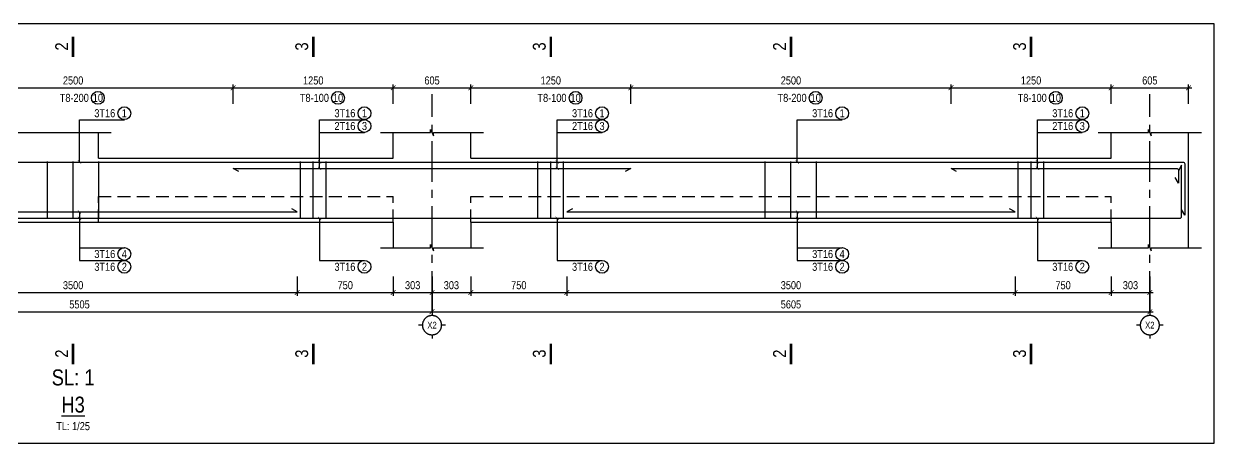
# Model space of a CAD drawing. Header units: millimetres. Extents: x -360107 to 123116000, y -52137 to 86044500.
# Drawn here: x 117572 to 126866, y 109388 to 112666 of the extents above; entities that cross this region are included whole.
import ezdxf
from ezdxf.enums import TextEntityAlignment as Align

# ---------------------------------------------------------------- set-up
doc = ezdxf.new("R2010")
doc.units = ezdxf.units.MM
doc.header["$LTSCALE"] = 100
doc.header["$MEASUREMENT"] = 0
doc.linetypes.add('CENTER', pattern=[50.8, 31.75, -6.35, 6.35, -6.35])
doc.linetypes.add('DASHEDX2', pattern=[1.5, 1, -0.5])
doc.layers.get('Defpoints').update_dxf_attribs({"color": 250})
for name, color, linetype in [('01-GB-Grid', 9, 'CENTER'), ('04-GB-Dim', 146, 'Continuous'), ('10-GB-Text', 4, 'Continuous'), ('19-GB-Tie', 210, 'Continuous')]:
    doc.layers.add(name, color=color, linetype=linetype)
for name, color, linetype, lineweight in [('12-GB-Ky Hieu', 232, 'Continuous', 13), ('18-GB-Reinf', 10, 'Continuous', 25), ('20-GB-GC', 145, 'Continuous', 25), ('21-GB-BD', 90, 'Continuous', 25), ('22-GB-NC', 8, 'Continuous', 25), ('23-GB-NS', 9, 'DASHEDX2', 25)]:
    doc.layers.add(name, color=color, linetype=linetype, lineweight=lineweight)
doc.layers.add('29-GB-Defpoints', color=8, linetype='Continuous', plot=False)
doc.styles.add('02-GB-VNI-Helve', font='VNI-Helve-Condense.TTF')
doc.styles.add('kata_text', font='VNI-Helve-Condense.TTF')
doc.styles.add('VNI-Helve', font='VNI-Helve-Condense.TTF')
doc.dimstyles.new('GB 25', dxfattribs={"dimscale": 0.25, "dimtxt": 250, "dimasz": 150, "dimexe": 100, "dimexo": 100, "dimgap": 100, "dimtad": 1, "dimdec": 0, "dimzin": 0, "dimdsep": 46, "dimtxsty": 'VNI-Helve', "dimblk": 'ARCHTICK', "dimcen": 100, "dimdle": 100, "dimclrd": 256, "dimclre": 256, "dimclrt": 71, "dimadec": 0, "dimazin": 0, "dimtfac": 1, "dimtdec": 0, "dimtix": 1, "dimtmove": 0, "dimatfit": 3, "dimfxl": 3.75, "dimtolj": 1, "dimtzin": 0, "dimarcsym": 0})

# ---------------------------------------------------------------- blocks, each defined once
blk = doc.blocks.new('KH')
for p, q in [((0, 700), (0, 500)), ((-500, 0), (-700, 0)), ((700, 0), (500, 0)), ((0, -500), (0, -700))]:
    blk.add_line(p, q)
at = {"extrusion": (0, 0, -1)}
blk.add_ellipse((0, 0), major_axis=(-500, 0), ratio=1, start_param=-0.000041, end_param=6.283144, dxfattribs=at)
at = {"color": 1, "style": '02-GB-VNI-Helve'}
blk.add_attdef('TRUC', text='', height=350, dxfattribs=at).set_placement((0, 0), align=Align.MIDDLE_CENTER)
blk = doc.blocks.new('_ArchTick')
at = {"color": 0, "linetype": 'ByBlock', "const_width": 0.15}
blk.add_lwpolyline([(-0.5, -0.5), (0.5, 0.5)], dxfattribs=at)
blk = doc.blocks.new('*D354')
at = {"layer": '04-GB-Dim', "lineweight": -2, "transparency": 16777216}
for p, q in [((116706.5, 112040.5), (116706.5, 112190.5)), ((119206.5, 112040.5), (119206.5, 112190.5)), ((116681.5, 112165.5), (119231.5, 112165.5))]:
    blk.add_line(p, q, dxfattribs=at)
at = {"layer": 'Defpoints', "color": 0, "transparency": 16777216}
for p in [(119206.5, 112165.5), (116706.5, 112015.5), (119206.5, 112015.5)]:
    blk.add_point(p, dxfattribs=at)
at = {"layer": '04-GB-Dim', "lineweight": -2, "transparency": 16777216, "xscale": 37.5, "yscale": 37.5, "zscale": 37.5, "rotation": 180}
blk.add_blockref('_ArchTick', (116706.5, 112165.5), dxfattribs=at)
at = {"layer": '04-GB-Dim', "lineweight": -2, "transparency": 16777216, "xscale": 37.5, "yscale": 37.5, "zscale": 37.5}
blk.add_blockref('_ArchTick', (119206.5, 112165.5), dxfattribs=at)
at = {"layer": '04-GB-Dim', "color": 71, "transparency": 16777216, "insert": (117956.5, 112222.4), "char_height": 62.5, "attachment_point": 5, "style": 'VNI-Helve'}
blk.add_mtext('\\A1;2500', dxfattribs=at)
blk = doc.blocks.new('*U675')
at = {"layer": '20-GB-GC', "color": 145}
blk.add_circle((193.5, 31.2), 50, dxfattribs=at)
at = {"layer": '10-GB-Text', "style": '02-GB-VNI-Helve'}
blk.add_attdef('DAIC', text='', height=25, dxfattribs=at).set_placement((297.2, 123.6), align=Align.MIDDLE_LEFT)
blk.add_attdef('DAI', text='', height=62.5, dxfattribs=at).set_placement((122.5, 31.2), align=Align.MIDDLE_RIGHT)
at = {"layer": '10-GB-Text', "color": 141, "style": '02-GB-VNI-Helve'}
blk.add_attdef('A', text='', height=62.5, rotation=360, dxfattribs=at).set_placement((193.5, 31.2), align=Align.MIDDLE_CENTER)
at = {"layer": '10-GB-Text', "style": '02-GB-VNI-Helve'}
blk.add_attdef('DAIO', (297.9, 65.8), '', height=25, dxfattribs=at)
blk = doc.blocks.new('Daucat')
at = {"layer": '12-GB-Ky Hieu', "const_width": 100}
blk.add_lwpolyline([(-800, 0), (0, 0)], dxfattribs=at)
at = {"layer": '12-GB-Ky Hieu', "style": '02-GB-VNI-Helve'}
blk.add_attdef('A', text='', height=500, dxfattribs=at).set_placement((-387, 450), align=Align.MIDDLE)
blk = doc.blocks.new('*D355')
at = {"layer": '04-GB-Dim', "lineweight": -2, "transparency": 16777216}
for p, q in [((119206.5, 112040.5), (119206.5, 112190.5)), ((120456.5, 112040.5), (120456.5, 112190.5)), ((119181.5, 112165.5), (120481.5, 112165.5))]:
    blk.add_line(p, q, dxfattribs=at)
at = {"layer": 'Defpoints', "color": 0, "transparency": 16777216}
for p in [(120456.5, 112165.5), (119206.5, 112015.5), (120456.5, 112015.5)]:
    blk.add_point(p, dxfattribs=at)
at = {"layer": '04-GB-Dim', "lineweight": -2, "transparency": 16777216, "xscale": 37.5, "yscale": 37.5, "zscale": 37.5, "rotation": 180}
blk.add_blockref('_ArchTick', (119206.5, 112165.5), dxfattribs=at)
at = {"layer": '04-GB-Dim', "lineweight": -2, "transparency": 16777216, "xscale": 37.5, "yscale": 37.5, "zscale": 37.5}
blk.add_blockref('_ArchTick', (120456.5, 112165.5), dxfattribs=at)
at = {"layer": '04-GB-Dim', "color": 71, "transparency": 16777216, "insert": (119831.5, 112222.4), "char_height": 62.5, "attachment_point": 5, "style": 'VNI-Helve'}
blk.add_mtext('\\A1;1250', dxfattribs=at)
blk = doc.blocks.new('*D356')
at = {"layer": '04-GB-Dim', "lineweight": -2, "transparency": 16777216}
for p, q in [((121061.5, 112040.5), (121061.5, 112190.5)), ((122311.5, 112040.5), (122311.5, 112190.5)), ((121036.5, 112165.5), (122336.5, 112165.5))]:
    blk.add_line(p, q, dxfattribs=at)
at = {"layer": 'Defpoints', "color": 0, "transparency": 16777216}
for p in [(122311.5, 112165.5), (121061.5, 112015.5), (122311.5, 112015.5)]:
    blk.add_point(p, dxfattribs=at)
at = {"layer": '04-GB-Dim', "lineweight": -2, "transparency": 16777216, "xscale": 37.5, "yscale": 37.5, "zscale": 37.5, "rotation": 180}
blk.add_blockref('_ArchTick', (121061.5, 112165.5), dxfattribs=at)
at = {"layer": '04-GB-Dim', "lineweight": -2, "transparency": 16777216, "xscale": 37.5, "yscale": 37.5, "zscale": 37.5}
blk.add_blockref('_ArchTick', (122311.5, 112165.5), dxfattribs=at)
at = {"layer": '04-GB-Dim', "color": 71, "transparency": 16777216, "insert": (121686.5, 112222.4), "char_height": 62.5, "attachment_point": 5, "style": 'VNI-Helve'}
blk.add_mtext('\\A1;1250', dxfattribs=at)
blk = doc.blocks.new('*D357')
at = {"layer": '04-GB-Dim', "lineweight": -2, "transparency": 16777216}
for p, q in [((122311.5, 112040.5), (122311.5, 112190.5)), ((124811.5, 112040.5), (124811.5, 112190.5)), ((122286.5, 112165.5), (124836.5, 112165.5))]:
    blk.add_line(p, q, dxfattribs=at)
at = {"layer": 'Defpoints', "color": 0, "transparency": 16777216}
for p in [(124811.5, 112165.5), (122311.5, 112015.5), (124811.5, 112015.5)]:
    blk.add_point(p, dxfattribs=at)
at = {"layer": '04-GB-Dim', "lineweight": -2, "transparency": 16777216, "xscale": 37.5, "yscale": 37.5, "zscale": 37.5, "rotation": 180}
blk.add_blockref('_ArchTick', (122311.5, 112165.5), dxfattribs=at)
at = {"layer": '04-GB-Dim', "lineweight": -2, "transparency": 16777216, "xscale": 37.5, "yscale": 37.5, "zscale": 37.5}
blk.add_blockref('_ArchTick', (124811.5, 112165.5), dxfattribs=at)
at = {"layer": '04-GB-Dim', "color": 71, "transparency": 16777216, "insert": (123561.5, 112222.4), "char_height": 62.5, "attachment_point": 5, "style": 'VNI-Helve'}
blk.add_mtext('\\A1;2500', dxfattribs=at)
blk = doc.blocks.new('*D358')
at = {"layer": '04-GB-Dim', "lineweight": -2, "transparency": 16777216}
for p, q in [((124811.5, 112040.5), (124811.5, 112190.5)), ((126061.5, 112040.5), (126061.5, 112190.5)), ((124786.5, 112165.5), (126086.5, 112165.5))]:
    blk.add_line(p, q, dxfattribs=at)
at = {"layer": 'Defpoints', "color": 0, "transparency": 16777216}
for p in [(126061.5, 112165.5), (124811.5, 112015.5), (126061.5, 112015.5)]:
    blk.add_point(p, dxfattribs=at)
at = {"layer": '04-GB-Dim', "lineweight": -2, "transparency": 16777216, "xscale": 37.5, "yscale": 37.5, "zscale": 37.5, "rotation": 180}
blk.add_blockref('_ArchTick', (124811.5, 112165.5), dxfattribs=at)
at = {"layer": '04-GB-Dim', "lineweight": -2, "transparency": 16777216, "xscale": 37.5, "yscale": 37.5, "zscale": 37.5}
blk.add_blockref('_ArchTick', (126061.5, 112165.5), dxfattribs=at)
at = {"layer": '04-GB-Dim', "color": 71, "transparency": 16777216, "insert": (125436.5, 112222.4), "char_height": 62.5, "attachment_point": 5, "style": 'VNI-Helve'}
blk.add_mtext('\\A1;1250', dxfattribs=at)
blk = doc.blocks.new('*D361')
at = {"layer": '04-GB-Dim', "lineweight": -2, "transparency": 16777216}
for p, q in [((120456.5, 112040.5), (120456.5, 112190.5)), ((121061.5, 112040.5), (121061.5, 112190.5)), ((120431.5, 112165.5), (121086.5, 112165.5))]:
    blk.add_line(p, q, dxfattribs=at)
at = {"layer": 'Defpoints', "color": 0, "transparency": 16777216}
for p in [(121061.5, 112165.5), (120456.5, 112015.5), (121061.5, 112015.5)]:
    blk.add_point(p, dxfattribs=at)
at = {"layer": '04-GB-Dim', "lineweight": -2, "transparency": 16777216, "xscale": 37.5, "yscale": 37.5, "zscale": 37.5, "rotation": 180}
blk.add_blockref('_ArchTick', (120456.5, 112165.5), dxfattribs=at)
at = {"layer": '04-GB-Dim', "lineweight": -2, "transparency": 16777216, "xscale": 37.5, "yscale": 37.5, "zscale": 37.5}
blk.add_blockref('_ArchTick', (121061.5, 112165.5), dxfattribs=at)
at = {"layer": '04-GB-Dim', "color": 71, "transparency": 16777216, "insert": (120759, 112222.4), "char_height": 62.5, "attachment_point": 5, "style": 'VNI-Helve'}
blk.add_mtext('\\A1;605', dxfattribs=at)
blk = doc.blocks.new('*D362')
at = {"layer": '04-GB-Dim', "lineweight": -2, "transparency": 16777216}
for p, q in [((126061.5, 112040.5), (126061.5, 112190.5)), ((126666.5, 112040.5), (126666.5, 112190.5)), ((126036.5, 112165.5), (126691.5, 112165.5))]:
    blk.add_line(p, q, dxfattribs=at)
at = {"layer": 'Defpoints', "color": 0, "transparency": 16777216}
for p in [(126666.5, 112165.5), (126061.5, 112015.5), (126666.5, 112015.5)]:
    blk.add_point(p, dxfattribs=at)
at = {"layer": '04-GB-Dim', "lineweight": -2, "transparency": 16777216, "xscale": 37.5, "yscale": 37.5, "zscale": 37.5, "rotation": 180}
blk.add_blockref('_ArchTick', (126061.5, 112165.5), dxfattribs=at)
at = {"layer": '04-GB-Dim', "lineweight": -2, "transparency": 16777216, "xscale": 37.5, "yscale": 37.5, "zscale": 37.5}
blk.add_blockref('_ArchTick', (126666.5, 112165.5), dxfattribs=at)
at = {"layer": '04-GB-Dim', "color": 71, "transparency": 16777216, "insert": (126364, 112222.4), "char_height": 62.5, "attachment_point": 5, "style": 'VNI-Helve'}
blk.add_mtext('\\A1;605', dxfattribs=at)
blk = doc.blocks.new('*D369')
at = {"layer": '04-GB-Dim', "lineweight": -2, "transparency": 16777216}
for p, q in [((115254, 110540.5), (115254, 110390.5)), ((120759, 110540.5), (120759, 110390.5)), ((115229, 110415.5), (120784, 110415.5))]:
    blk.add_line(p, q, dxfattribs=at)
at = {"layer": 'Defpoints', "color": 0, "transparency": 16777216}
for p in [(115254, 110565.5), (120759, 110565.5), (120759, 110415.5)]:
    blk.add_point(p, dxfattribs=at)
at = {"layer": '04-GB-Dim', "lineweight": -2, "transparency": 16777216, "xscale": 37.5, "yscale": 37.5, "zscale": 37.5, "rotation": 180}
blk.add_blockref('_ArchTick', (115254, 110415.5), dxfattribs=at)
at = {"layer": '04-GB-Dim', "lineweight": -2, "transparency": 16777216, "xscale": 37.5, "yscale": 37.5, "zscale": 37.5}
blk.add_blockref('_ArchTick', (120759, 110415.5), dxfattribs=at)
at = {"layer": '04-GB-Dim', "color": 71, "transparency": 16777216, "insert": (118006.5, 110472.4), "char_height": 62.5, "attachment_point": 5, "style": 'VNI-Helve'}
blk.add_mtext('\\A1;5505', dxfattribs=at)
blk = doc.blocks.new('*D372')
at = {"layer": '04-GB-Dim', "lineweight": -2, "transparency": 16777216}
for p, q in [((116206.5, 110690.5), (116206.5, 110540.5)), ((119706.5, 110690.5), (119706.5, 110540.5)), ((116181.5, 110565.5), (119731.5, 110565.5))]:
    blk.add_line(p, q, dxfattribs=at)
at = {"layer": 'Defpoints', "color": 0, "transparency": 16777216}
for p in [(116206.5, 110715.5), (119706.5, 110715.5), (119706.5, 110565.5)]:
    blk.add_point(p, dxfattribs=at)
at = {"layer": '04-GB-Dim', "lineweight": -2, "transparency": 16777216, "xscale": 37.5, "yscale": 37.5, "zscale": 37.5, "rotation": 180}
blk.add_blockref('_ArchTick', (116206.5, 110565.5), dxfattribs=at)
at = {"layer": '04-GB-Dim', "lineweight": -2, "transparency": 16777216, "xscale": 37.5, "yscale": 37.5, "zscale": 37.5}
blk.add_blockref('_ArchTick', (119706.5, 110565.5), dxfattribs=at)
at = {"layer": '04-GB-Dim', "color": 71, "transparency": 16777216, "insert": (117956.5, 110622.4), "char_height": 62.5, "attachment_point": 5, "style": 'VNI-Helve'}
blk.add_mtext('\\A1;3500', dxfattribs=at)
blk = doc.blocks.new('*D373')
at = {"layer": '04-GB-Dim', "lineweight": -2, "transparency": 16777216}
for p, q in [((119706.5, 110690.5), (119706.5, 110540.5)), ((120456.5, 110690.5), (120456.5, 110540.5)), ((119681.5, 110565.5), (120481.5, 110565.5))]:
    blk.add_line(p, q, dxfattribs=at)
at = {"layer": 'Defpoints', "color": 0, "transparency": 16777216}
for p in [(119706.5, 110715.5), (120456.5, 110715.5), (120456.5, 110565.5)]:
    blk.add_point(p, dxfattribs=at)
at = {"layer": '04-GB-Dim', "lineweight": -2, "transparency": 16777216, "xscale": 37.5, "yscale": 37.5, "zscale": 37.5, "rotation": 180}
blk.add_blockref('_ArchTick', (119706.5, 110565.5), dxfattribs=at)
at = {"layer": '04-GB-Dim', "lineweight": -2, "transparency": 16777216, "xscale": 37.5, "yscale": 37.5, "zscale": 37.5}
blk.add_blockref('_ArchTick', (120456.5, 110565.5), dxfattribs=at)
at = {"layer": '04-GB-Dim', "color": 71, "transparency": 16777216, "insert": (120081.5, 110622.4), "char_height": 62.5, "attachment_point": 5, "style": 'VNI-Helve'}
blk.add_mtext('\\A1;750', dxfattribs=at)
blk = doc.blocks.new('*D374')
at = {"layer": '04-GB-Dim', "lineweight": -2, "transparency": 16777216}
for p, q in [((120456.5, 110690.5), (120456.5, 110540.5)), ((120759, 110690.5), (120759, 110540.5)), ((120431.5, 110565.5), (120784, 110565.5))]:
    blk.add_line(p, q, dxfattribs=at)
at = {"layer": 'Defpoints', "color": 0, "transparency": 16777216}
for p in [(120456.5, 110715.5), (120759, 110715.5), (120759, 110565.5)]:
    blk.add_point(p, dxfattribs=at)
at = {"layer": '04-GB-Dim', "lineweight": -2, "transparency": 16777216, "xscale": 37.5, "yscale": 37.5, "zscale": 37.5, "rotation": 180}
blk.add_blockref('_ArchTick', (120456.5, 110565.5), dxfattribs=at)
at = {"layer": '04-GB-Dim', "lineweight": -2, "transparency": 16777216, "xscale": 37.5, "yscale": 37.5, "zscale": 37.5}
blk.add_blockref('_ArchTick', (120759, 110565.5), dxfattribs=at)
at = {"layer": '04-GB-Dim', "color": 71, "transparency": 16777216, "insert": (120607.8, 110622.4), "char_height": 62.5, "attachment_point": 5, "style": 'VNI-Helve'}
blk.add_mtext('\\A1;303', dxfattribs=at)
blk = doc.blocks.new('*D375')
at = {"layer": '04-GB-Dim', "lineweight": -2, "transparency": 16777216}
for p, q in [((120759, 110540.5), (120759, 110390.5)), ((126364, 110540.5), (126364, 110390.5)), ((120734, 110415.5), (126389, 110415.5))]:
    blk.add_line(p, q, dxfattribs=at)
at = {"layer": 'Defpoints', "color": 0, "transparency": 16777216}
for p in [(120759, 110565.5), (126364, 110565.5), (126364, 110415.5)]:
    blk.add_point(p, dxfattribs=at)
at = {"layer": '04-GB-Dim', "lineweight": -2, "transparency": 16777216, "xscale": 37.5, "yscale": 37.5, "zscale": 37.5, "rotation": 180}
blk.add_blockref('_ArchTick', (120759, 110415.5), dxfattribs=at)
at = {"layer": '04-GB-Dim', "lineweight": -2, "transparency": 16777216, "xscale": 37.5, "yscale": 37.5, "zscale": 37.5}
blk.add_blockref('_ArchTick', (126364, 110415.5), dxfattribs=at)
at = {"layer": '04-GB-Dim', "color": 71, "transparency": 16777216, "insert": (123561.5, 110472.4), "char_height": 62.5, "attachment_point": 5, "style": 'VNI-Helve'}
blk.add_mtext('\\A1;5605', dxfattribs=at)
blk = doc.blocks.new('*D376')
at = {"layer": '04-GB-Dim', "lineweight": -2, "transparency": 16777216}
for p, q in [((120759, 110690.5), (120759, 110540.5)), ((121061.5, 110690.5), (121061.5, 110540.5)), ((120734, 110565.5), (121086.5, 110565.5))]:
    blk.add_line(p, q, dxfattribs=at)
at = {"layer": 'Defpoints', "color": 0, "transparency": 16777216}
for p in [(120759, 110715.5), (121061.5, 110715.5), (121061.5, 110565.5)]:
    blk.add_point(p, dxfattribs=at)
at = {"layer": '04-GB-Dim', "lineweight": -2, "transparency": 16777216, "xscale": 37.5, "yscale": 37.5, "zscale": 37.5, "rotation": 180}
blk.add_blockref('_ArchTick', (120759, 110565.5), dxfattribs=at)
at = {"layer": '04-GB-Dim', "lineweight": -2, "transparency": 16777216, "xscale": 37.5, "yscale": 37.5, "zscale": 37.5}
blk.add_blockref('_ArchTick', (121061.5, 110565.5), dxfattribs=at)
at = {"layer": '04-GB-Dim', "color": 71, "transparency": 16777216, "insert": (120910.2, 110622.4), "char_height": 62.5, "attachment_point": 5, "style": 'VNI-Helve'}
blk.add_mtext('\\A1;303', dxfattribs=at)
blk = doc.blocks.new('*D377')
at = {"layer": '04-GB-Dim', "lineweight": -2, "transparency": 16777216}
for p, q in [((121061.5, 110690.5), (121061.5, 110540.5)), ((121811.5, 110690.5), (121811.5, 110540.5)), ((121036.5, 110565.5), (121836.5, 110565.5))]:
    blk.add_line(p, q, dxfattribs=at)
at = {"layer": 'Defpoints', "color": 0, "transparency": 16777216}
for p in [(121061.5, 110715.5), (121811.5, 110715.5), (121811.5, 110565.5)]:
    blk.add_point(p, dxfattribs=at)
at = {"layer": '04-GB-Dim', "lineweight": -2, "transparency": 16777216, "xscale": 37.5, "yscale": 37.5, "zscale": 37.5, "rotation": 180}
blk.add_blockref('_ArchTick', (121061.5, 110565.5), dxfattribs=at)
at = {"layer": '04-GB-Dim', "lineweight": -2, "transparency": 16777216, "xscale": 37.5, "yscale": 37.5, "zscale": 37.5}
blk.add_blockref('_ArchTick', (121811.5, 110565.5), dxfattribs=at)
at = {"layer": '04-GB-Dim', "color": 71, "transparency": 16777216, "insert": (121436.5, 110622.4), "char_height": 62.5, "attachment_point": 5, "style": 'VNI-Helve'}
blk.add_mtext('\\A1;750', dxfattribs=at)
blk = doc.blocks.new('*D378')
at = {"layer": '04-GB-Dim', "lineweight": -2, "transparency": 16777216}
for p, q in [((121811.5, 110690.5), (121811.5, 110540.5)), ((125311.5, 110690.5), (125311.5, 110540.5)), ((121786.5, 110565.5), (125336.5, 110565.5))]:
    blk.add_line(p, q, dxfattribs=at)
at = {"layer": 'Defpoints', "color": 0, "transparency": 16777216}
for p in [(121811.5, 110715.5), (125311.5, 110715.5), (125311.5, 110565.5)]:
    blk.add_point(p, dxfattribs=at)
at = {"layer": '04-GB-Dim', "lineweight": -2, "transparency": 16777216, "xscale": 37.5, "yscale": 37.5, "zscale": 37.5, "rotation": 180}
blk.add_blockref('_ArchTick', (121811.5, 110565.5), dxfattribs=at)
at = {"layer": '04-GB-Dim', "lineweight": -2, "transparency": 16777216, "xscale": 37.5, "yscale": 37.5, "zscale": 37.5}
blk.add_blockref('_ArchTick', (125311.5, 110565.5), dxfattribs=at)
at = {"layer": '04-GB-Dim', "color": 71, "transparency": 16777216, "insert": (123561.5, 110622.4), "char_height": 62.5, "attachment_point": 5, "style": 'VNI-Helve'}
blk.add_mtext('\\A1;3500', dxfattribs=at)
blk = doc.blocks.new('*D379')
at = {"layer": '04-GB-Dim', "lineweight": -2, "transparency": 16777216}
for p, q in [((125311.5, 110690.5), (125311.5, 110540.5)), ((126061.5, 110690.5), (126061.5, 110540.5)), ((125286.5, 110565.5), (126086.5, 110565.5))]:
    blk.add_line(p, q, dxfattribs=at)
at = {"layer": 'Defpoints', "color": 0, "transparency": 16777216}
for p in [(125311.5, 110715.5), (126061.5, 110715.5), (126061.5, 110565.5)]:
    blk.add_point(p, dxfattribs=at)
at = {"layer": '04-GB-Dim', "lineweight": -2, "transparency": 16777216, "xscale": 37.5, "yscale": 37.5, "zscale": 37.5, "rotation": 180}
blk.add_blockref('_ArchTick', (125311.5, 110565.5), dxfattribs=at)
at = {"layer": '04-GB-Dim', "lineweight": -2, "transparency": 16777216, "xscale": 37.5, "yscale": 37.5, "zscale": 37.5}
blk.add_blockref('_ArchTick', (126061.5, 110565.5), dxfattribs=at)
at = {"layer": '04-GB-Dim', "color": 71, "transparency": 16777216, "insert": (125686.5, 110622.4), "char_height": 62.5, "attachment_point": 5, "style": 'VNI-Helve'}
blk.add_mtext('\\A1;750', dxfattribs=at)
blk = doc.blocks.new('*D380')
at = {"layer": '04-GB-Dim', "lineweight": -2, "transparency": 16777216}
for p, q in [((126061.5, 110690.5), (126061.5, 110540.5)), ((126364, 110690.5), (126364, 110540.5)), ((126036.5, 110565.5), (126389, 110565.5))]:
    blk.add_line(p, q, dxfattribs=at)
at = {"layer": 'Defpoints', "color": 0, "transparency": 16777216}
for p in [(126061.5, 110715.5), (126364, 110715.5), (126364, 110565.5)]:
    blk.add_point(p, dxfattribs=at)
at = {"layer": '04-GB-Dim', "lineweight": -2, "transparency": 16777216, "xscale": 37.5, "yscale": 37.5, "zscale": 37.5, "rotation": 180}
blk.add_blockref('_ArchTick', (126061.5, 110565.5), dxfattribs=at)
at = {"layer": '04-GB-Dim', "lineweight": -2, "transparency": 16777216, "xscale": 37.5, "yscale": 37.5, "zscale": 37.5}
blk.add_blockref('_ArchTick', (126364, 110565.5), dxfattribs=at)
at = {"layer": '04-GB-Dim', "color": 71, "transparency": 16777216, "insert": (126212.8, 110622.4), "char_height": 62.5, "attachment_point": 5, "style": 'VNI-Helve'}
blk.add_mtext('\\A1;303', dxfattribs=at)
blk = doc.blocks.new('kata_block_TD')
at = {"color": 3, "lineweight": 25, "style": 'kata_text'}
blk.add_attdef('SSCALE', text='', height=2.5, dxfattribs=at).set_placement((0, -5), align=Align.CENTER)
at = {"layer": '10-GB-Text', "color": 4, "linetype": 'ByBlock', "lineweight": -2, "style": 'kata_text'}
for tag, p in [('SECTDET2', (0, 8.97)), ('SECTDET1', (0, 0.47))]:
    blk.add_attdef(tag, text='', height=5, dxfattribs=at).set_placement(p, align=Align.CENTER)

msp = doc.modelspace()

# ---------------------------------------------------------------- linework, layer by layer
at = {"layer": '01-GB-Grid', "ltscale": 0.1}
for p, q in [((120759, 110415.5), (120759, 112115.5)), ((126364, 110415.5), (126364, 112115.5))]:
    msp.add_line(p, q, dxfattribs=at)
at = {"layer": '18-GB-Reinf'}
for points in [[(109301.5, 111213.8), (109276.5, 111170.5), (109276.5, 111570.5, -0.414214), (109291.5, 111585.5), (109851.5, 111585.5), (114851.5, 111585.5), (115456.5, 111585.5), (120456.5, 111585.5), (121061.5, 111585.5), (126061.5, 111585.5), (126621.5, 111585.5, -0.414214), (126636.5, 111570.5), (126636.5, 111170.5), (126611.5, 111213.8)], [(109326.5, 111517.2), (109301.5, 111560.5), (109301.5, 111160.5, 0.414214), (109316.5, 111145.5), (109851.5, 111145.5), (114851.5, 111145.5), (115456.5, 111145.5), (120456.5, 111145.5), (121061.5, 111145.5), (126061.5, 111145.5), (126596.5, 111145.5, 0.414214), (126611.5, 111160.5), (126611.5, 111560.5), (126586.5, 111517.2)], [(124854.8, 111510.5), (124811.5, 111535.5), (126061.5, 111535.5), (126571.5, 111535.5, -0.414214), (126586.5, 111520.5), (126586.5, 111420.5), (126561.5, 111463.8)]]:
    msp.add_lwpolyline(points, format="xyb", dxfattribs=at)
for points in [[(119249.8, 111510.5), (119206.5, 111535.5), (120456.5, 111535.5), (121061.5, 111535.5), (122311.5, 111535.5), (122268.2, 111510.5)], [(116249.8, 111220.5), (116206.5, 111195.5), (119706.5, 111195.5), (119663.2, 111220.5)], [(121854.8, 111220.5), (121811.5, 111195.5), (125311.5, 111195.5), (125268.2, 111220.5)]]:
    msp.add_lwpolyline(points, dxfattribs=at)
at = {"layer": '19-GB-Tie'}
for points in [[(117756.5, 111140.5), (117756.5, 111590.5)], [(117956.5, 111140.5), (117956.5, 111590.5)], [(118156.5, 111140.5), (118156.5, 111590.5)], [(119731.5, 111140.5), (119731.5, 111590.5)], [(119831.5, 111140.5), (119831.5, 111590.5)], [(119931.5, 111140.5), (119931.5, 111590.5)], [(121586.5, 111140.5), (121586.5, 111590.5)], [(121686.5, 111140.5), (121686.5, 111590.5)], [(121786.5, 111140.5), (121786.5, 111590.5)], [(123361.5, 111140.5), (123361.5, 111590.5)], [(123561.5, 111140.5), (123561.5, 111590.5)], [(123761.5, 111140.5), (123761.5, 111590.5)], [(125336.5, 111140.5), (125336.5, 111590.5)], [(125436.5, 111140.5), (125436.5, 111590.5)], [(125536.5, 111140.5), (125536.5, 111590.5)]]:
    msp.add_lwpolyline(points, dxfattribs=at)
at = {"layer": '21-GB-BD'}
for p, q in [((118154, 111615.5), (118154, 111815.5)), ((120456.5, 111615.5), (120456.5, 111815.5)), ((121061.5, 111615.5), (121061.5, 111815.5)), ((126061.5, 111615.5), (126061.5, 111815.5)), ((126666.5, 110915.5), (126666.5, 111815.5)), ((118154, 111615.5), (120456.5, 111615.5)), ((121061.5, 111615.5), (126061.5, 111615.5)), ((115456.5, 111115.5), (120456.5, 111115.5)), ((120456.5, 111115.5), (120456.5, 110915.5)), ((121061.5, 111115.5), (126061.5, 111115.5)), ((121061.5, 111115.5), (121061.5, 110915.5)), ((126061.5, 111115.5), (126061.5, 110915.5))]:
    msp.add_line(p, q, dxfattribs=at)
at = {"layer": '22-GB-NC'}
for points in [[(116054, 111815.5), (117143, 111815.5), (117143, 111840.5), (117165, 111790.5), (117165, 111815.5), (118254, 111815.5)], [(120356.5, 111815.5), (120748, 111815.5), (120748, 111840.5), (120770, 111790.5), (120770, 111815.5), (121161.5, 111815.5)], [(125961.5, 111815.5), (126353, 111815.5), (126353, 111840.5), (126375, 111790.5), (126375, 111815.5), (126766.5, 111815.5)], [(120356.5, 110915.5), (120748, 110915.5), (120748, 110940.5), (120770, 110890.5), (120770, 110915.5), (121161.5, 110915.5)], [(125961.5, 110915.5), (126353, 110915.5), (126353, 110940.5), (126375, 110890.5), (126375, 110915.5), (126766.5, 110915.5)]]:
    msp.add_lwpolyline(points, dxfattribs=at)
at = {"layer": '23-GB-NS'}
for p, q in [((118154, 111315.5), (120456.5, 111315.5)), ((118154, 111115.5), (118154, 111315.5)), ((120456.5, 111115.5), (120456.5, 111315.5)), ((121061.5, 111315.5), (126061.5, 111315.5)), ((121061.5, 111115.5), (121061.5, 111315.5)), ((126061.5, 111115.5), (126061.5, 111315.5))]:
    msp.add_line(p, q, dxfattribs=at)
at = {"layer": '29-GB-Defpoints', "linetype": 'Continuous'}
msp.add_lwpolyline([(108369.8, 109388.2), (126866.5, 109388.2), (126866.5, 112665.5), (108369.8, 112665.5)], close=True, dxfattribs=at)

# ---------------------------------------------------------------- block references
at = {"layer": '01-GB-Grid', "xscale": 0.15, "yscale": 0.15, "zscale": 0.15}
for p in [(120759, 110310.5), (126364, 110310.5)]:
    msp.add_blockref('KH', p, dxfattribs=at).add_auto_attribs({'TRUC': 'X2'})
at = {"layer": '04-GB-Dim', "xscale": 0.2, "yscale": 0.2, "zscale": 0.2, "rotation": 89.99999999999991}
for p, values in [((117956.5, 110165.5), {'A': '2'}), ((119831.5, 110165.5), {'A': '3'}), ((121686.5, 110165.5), {'A': '3'}), ((123561.5, 110165.5), {'A': '2'}), ((125436.5, 110165.5), {'A': '3'})]:
    msp.add_blockref('Daucat', p, dxfattribs=at).add_auto_attribs(values)
at = {"layer": '04-GB-Dim', "xscale": 25, "yscale": 25, "zscale": 25}
msp.add_blockref('kata_block_TD', (117956.5, 109615.5), dxfattribs=at).add_auto_attribs({'SECTDET1': '%%UH3', 'SECTDET2': 'SL: 1', 'SSCALE': 'TL: 1/25'})
at = {"layer": '12-GB-Ky Hieu', "xscale": 0.2, "yscale": 0.2, "zscale": 0.2, "rotation": 89.99999999999991}
for p, values in [((117956.5, 112565.5), {'A': '2'}), ((119831.5, 112565.5), {'A': '3'}), ((121686.5, 112565.5), {'A': '3'}), ((123561.5, 112565.5), {'A': '2'}), ((125436.5, 112565.5), {'A': '3'})]:
    msp.add_blockref('Daucat', p, dxfattribs=at).add_auto_attribs(values)
at = {"layer": '19-GB-Tie'}
for p, values in [((117956.5, 112055.5), {'A': '10', 'DAI': 'T8-200'}), ((119831.5, 112055.5), {'A': '10', 'DAI': 'T8-100'}), ((121686.5, 112055.5), {'A': '10', 'DAI': 'T8-100'}), ((123561.5, 112055.5), {'A': '10', 'DAI': 'T8-200'}), ((125436.5, 112055.5), {'A': '10', 'DAI': 'T8-100'}), ((118163, 111935.5), {'A': '1', 'DAI': '3T16'}), ((120038, 111935.5), {'A': '1', 'DAI': '3T16'}), ((121893, 111935.5), {'A': '1', 'DAI': '3T16'}), ((123768, 111935.5), {'A': '1', 'DAI': '3T16'}), ((125643, 111935.5), {'A': '1', 'DAI': '3T16'}), ((120038, 111835.5), {'A': '3', 'DAI': '2T16'}), ((121893, 111835.5), {'A': '3', 'DAI': '2T16'}), ((125643, 111835.5), {'A': '3', 'DAI': '2T16'}), ((118163, 110835.5), {'A': '4', 'DAI': '3T16'}), ((123768, 110835.5), {'A': '4', 'DAI': '3T16'}), ((118163, 110735.5), {'A': '2', 'DAI': '3T16'}), ((120038, 110735.5), {'A': '2', 'DAI': '3T16'}), ((121893, 110735.5), {'A': '2', 'DAI': '3T16'}), ((123768, 110735.5), {'A': '2', 'DAI': '3T16'}), ((125643, 110735.5), {'A': '2', 'DAI': '3T16'})]:
    msp.add_blockref('*U675', p, dxfattribs=at).add_auto_attribs(values)

# ---------------------------------------------------------------- dimensions: what is measured, and where the dimension line sits
at = {"layer": '04-GB-Dim'}
for base, p1, p2, picture, middle in [((119206.5, 112165.5), (116706.5, 112015.5), (119206.5, 112015.5), '*D354', (117956.5, 112222.4)), ((120456.5, 112165.5), (119206.5, 112015.5), (120456.5, 112015.5), '*D355', (119831.5, 112222.4)), ((121061.5, 112165.5), (120456.5, 112015.5), (121061.5, 112015.5), '*D361', (120759, 112222.4)), ((122311.5, 112165.5), (121061.5, 112015.5), (122311.5, 112015.5), '*D356', (121686.5, 112222.4)), ((124811.5, 112165.5), (122311.5, 112015.5), (124811.5, 112015.5), '*D357', (123561.5, 112222.4)), ((126061.5, 112165.5), (124811.5, 112015.5), (126061.5, 112015.5), '*D358', (125436.5, 112222.4)), ((126666.5, 112165.5), (126061.5, 112015.5), (126666.5, 112015.5), '*D362', (126364, 112222.4)), ((119706.5, 110565.5), (116206.5, 110715.5), (119706.5, 110715.5), '*D372', (117956.5, 110622.4)), ((120456.5, 110565.5), (119706.5, 110715.5), (120456.5, 110715.5), '*D373', (120081.5, 110622.4)), ((120759, 110565.5), (120456.5, 110715.5), (120759, 110715.5), '*D374', (120607.75, 110622.4166667)), ((121061.5, 110565.5), (120759, 110715.5), (121061.5, 110715.5), '*D376', (120910.25, 110622.4166667)), ((121811.5, 110565.5), (121061.5, 110715.5), (121811.5, 110715.5), '*D377', (121436.5, 110622.4)), ((125311.5, 110565.5), (121811.5, 110715.5), (125311.5, 110715.5), '*D378', (123561.5, 110622.4)), ((126061.5, 110565.5), (125311.5, 110715.5), (126061.5, 110715.5), '*D379', (125686.5, 110622.4)), ((126364, 110565.5), (126061.5, 110715.5), (126364, 110715.5), '*D380', (126212.75, 110622.4166667)), ((120759, 110415.5), (115254, 110565.5), (120759, 110565.5), '*D369', (118006.5, 110472.4)), ((126364, 110415.5), (120759, 110565.5), (126364, 110565.5), '*D375', (123561.5, 110472.4))]:
    dim = msp.add_linear_dim(base=base, p1=p1, p2=p2, dimstyle='GB 25', dxfattribs=at)
    dim.commit()
    dim.dimension.update_dxf_attribs({"geometry": picture, "text_midpoint": middle})

# ---------------------------------------------------------------- leaders
for points in [[(118006.5, 111585.5), (118006.5, 111915.5), (118356.5, 111915.5)], [(119881.5, 111585.5), (119881.5, 111915.5), (120231.5, 111915.5)], [(121736.5, 111585.5), (121736.5, 111915.5), (122086.5, 111915.5)], [(123611.5, 111585.5), (123611.5, 111915.5), (123961.5, 111915.5)], [(125486.5, 111585.5), (125486.5, 111915.5), (125836.5, 111915.5)], [(119881.5, 111535.5), (119881.5, 111815.5), (120231.5, 111815.5)], [(121736.5, 111535.5), (121736.5, 111815.5), (122086.5, 111815.5)], [(125486.5, 111535.5), (125486.5, 111815.5), (125836.5, 111815.5)], [(118006.5, 111195.5), (118006.5, 110915.5), (118356.5, 110915.5)], [(123611.5, 111195.5), (123611.5, 110915.5), (123961.5, 110915.5)], [(118006.5, 111145.5), (118006.5, 110815.5), (118356.5, 110815.5)], [(119881.5, 111145.5), (119881.5, 110815.5), (120231.5, 110815.5)], [(121736.5, 111145.5), (121736.5, 110815.5), (122086.5, 110815.5)], [(123611.5, 111145.5), (123611.5, 110815.5), (123961.5, 110815.5)], [(125486.5, 111145.5), (125486.5, 110815.5), (125836.5, 110815.5)]]:
    msp.add_leader(points, dimstyle='GB 25', override={"dimasz": 100, "dimldrblk": 'ArchTick'}, dxfattribs=at)

doc.saveas('drawing.dxf')
